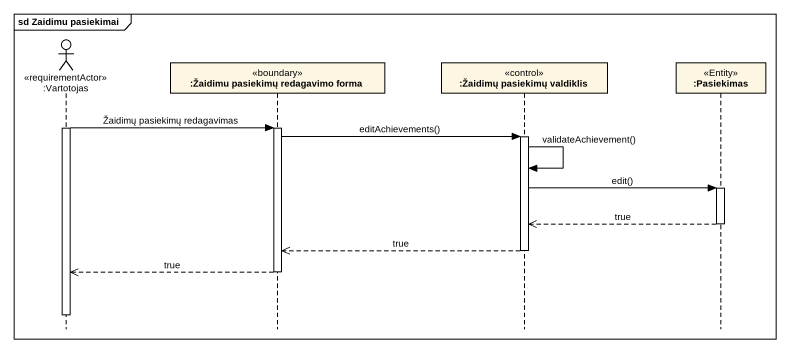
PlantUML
@startuml
mainframe sd Zaidimu pasiekimai
hide footbox
actor ":Vartotojas" as Vartotojas <<requirementActor>>
participant ":Žaidimu pasiekimų redagavimo forma" as Žaidimu_pasiekimų <<boundary>>
participant ":Žaidimų pasiekimų valdiklis" as Žaidimų_pasiekimų_valdiklis <<control>>
participant ":Pasiekimas" as Pasiekimas <<Entity>>

activate Vartotojas
Vartotojas -> Žaidimu_pasiekimų : Žaidimų pasiekimų redagavimas
activate Žaidimu_pasiekimų
Žaidimu_pasiekimų -> Žaidimų_pasiekimų_valdiklis : editAchievements()
activate Žaidimų_pasiekimų_valdiklis
Žaidimų_pasiekimų_valdiklis -> Žaidimų_pasiekimų_valdiklis : validateAchievement()
Žaidimų_pasiekimų_valdiklis -> Pasiekimas : edit()
activate Pasiekimas
Pasiekimas -->> Žaidimų_pasiekimų_valdiklis : true
deactivate Pasiekimas
Žaidimų_pasiekimų_valdiklis -->> Žaidimu_pasiekimų : true
deactivate Žaidimų_pasiekimų_valdiklis
Žaidimu_pasiekimų -->> Vartotojas : true
deactivate Žaidimu_pasiekimų
deactivate Vartotojas
@enduml
